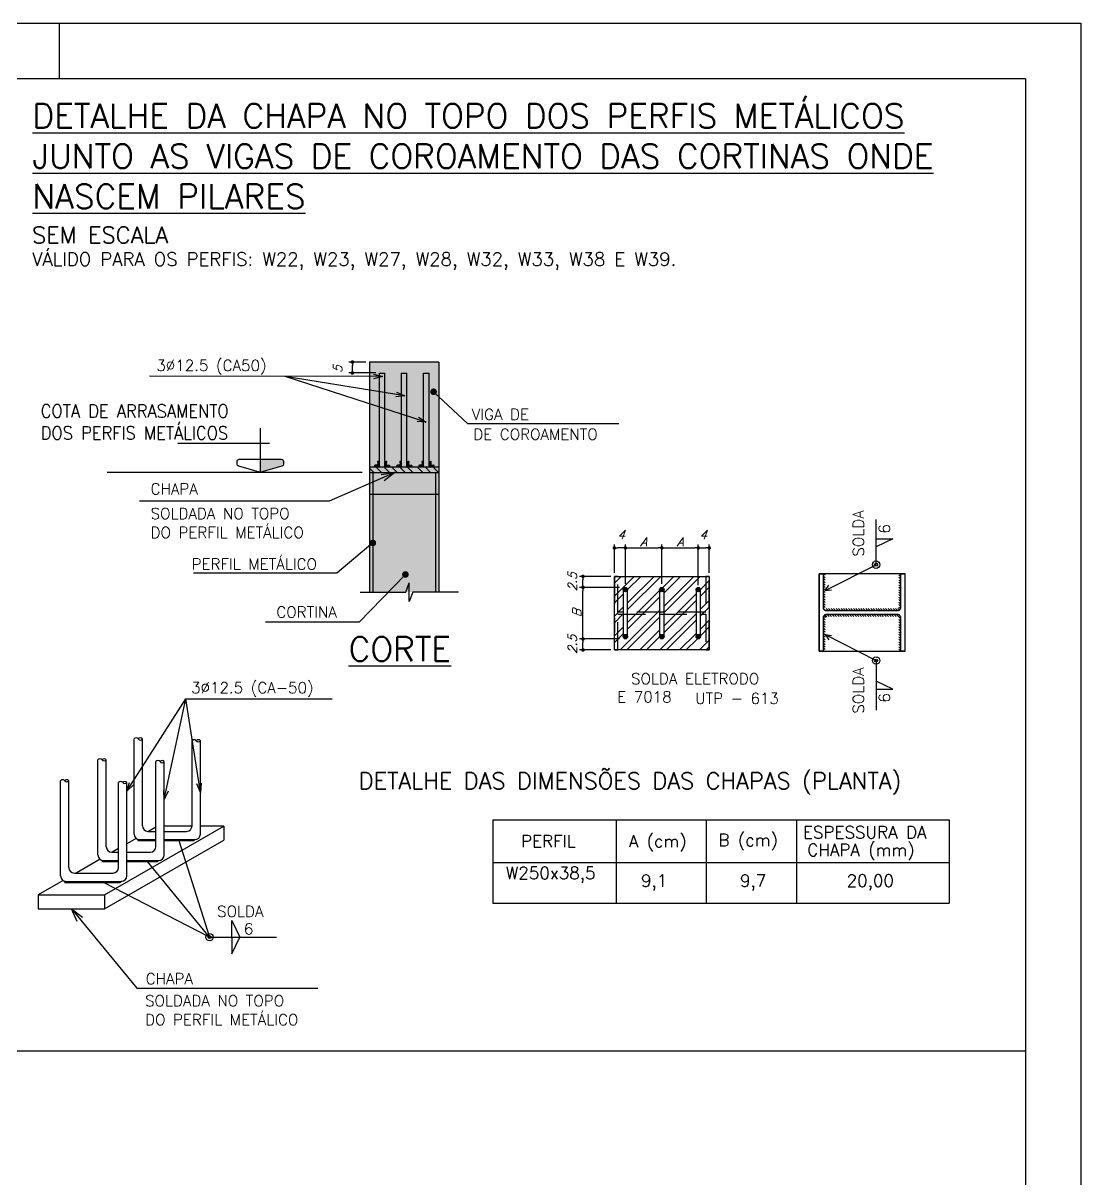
# Model space of a CAD drawing. Header units: millimetres. Extents: x -4107 to 5538, y -2094 to 2406.
# Drawn here: x 4581 to 5538, y 1359 to 2406 of the extents above; entities that cross this region are included whole.
import ezdxf

# ---------------------------------------------------------------- set-up
doc = ezdxf.new("R2010")
doc.units = ezdxf.units.MM
doc.header["$LTSCALE"] = 50
doc.linetypes.add('DASHED', pattern=[0.75, 0.5, -0.25])
for name, color, linetype in [('F-AUX', 2, 'Continuous'), ('F-AUX-RED', 1, 'Continuous'), ('F-AUX-YELLOW', 2, 'Continuous'), ('F-CORTE', 4, 'Continuous'), ('F-COTAS', 106, 'Continuous'), ('F-FERRO', 1, 'Continuous'), ('F-HACHURA', 1, 'Continuous'), ('F-LEADER', 1, 'Continuous'), ('F-MARGEM', 1, 'Continuous'), ('F-METÁLICA', 4, 'Continuous'), ('F-SOLIDO', 71, 'Continuous'), ('F-TEXTO', 6, 'Continuous')]:
    doc.layers.add(name, color=color, linetype=linetype)
doc.styles.add('CP-TEXT-INCL', font='simplex.shx', dxfattribs={"oblique": 20})
doc.styles.add('CP-TEXTO', font='simplex.shx')
doc.styles.add('MCP', font='simplex.shx')
doc.styles.add('R80R', font='simplex.shx', dxfattribs={"width": 1.05})
doc.styles.add('ROMANS', font='simplex.shx')
doc.dimstyles.new('CP-COTAS-50', dxfattribs={"dimscale": 0.64, "dimtxt": 12.5, "dimasz": 5, "dimexe": 5, "dimexo": 5, "dimgap": 2.5, "dimtad": 1, "dimdec": 1, "dimdsep": 46, "dimtxsty": 'CP-TEXT-INCL', "dimblk1": 'DOT', "dimblk2": 'DOT', "dimsah": 1, "dimcen": 9, "dimclrd": 256, "dimclre": 256, "dimclrt": 256, "dimadec": 0, "dimazin": 0, "dimtfac": 1, "dimtdec": 1, "dimtmove": 2, "dimatfit": 3, "dimldrblk": 'DOT', "dimfxl": 0, "dimtolj": 1, "dimarcsym": 0})
doc.dimstyles.new('CP-COTAS-75', dxfattribs={"dimscale": 0.8, "dimtxt": 18.75, "dimasz": 7.5, "dimexe": 7.5, "dimexo": 7.5, "dimgap": 3.75, "dimtad": 1, "dimdsep": 46, "dimtxsty": 'CP-TEXT-INCL', "dimblk1": 'DOT', "dimblk2": 'DOT', "dimsah": 1, "dimcen": 13.5, "dimclrd": 256, "dimclre": 256, "dimclrt": 256, "dimadec": 0, "dimazin": 0, "dimtfac": 1, "dimtofl": 0, "dimtmove": 2, "dimatfit": 3, "dimldrblk": 'DOT', "dimfxl": 0, "dimtolj": 1, "dimarcsym": 0})
pattern_1 = [(35, (-1971.9562, 167.7012), (-0.60642803, 0.86606898), [])]
pattern_2 = [(135, (8883.8585, 5933.8304), (-1.1214095, -1.1214095), [])]

# ---------------------------------------------------------------- blocks, each defined once
blk = doc.blocks.new('A0-4L_900')
at = {"layer": 'F-MARGEM', "color": 2}
blk.add_line((174.4, 90), (174.4, 89), dxfattribs=at)
blk.add_lwpolyline([(0, 0), (0, 90), (192.9, 90), (192.9, 0)], close=True, dxfattribs=at)
at = {"layer": 'F-MARGEM', "color": 7}
blk.add_lwpolyline([(2.5, 89), (191.9, 89), (191.9, 1), (2.5, 1)], close=True, dxfattribs=at)
blk = doc.blocks.new('_DOT')
at = {"color": 0, "linetype": 'ByBlock'}
blk.add_line((-0.5, 0), (-1, 0), dxfattribs=at)
at = {"color": 0, "linetype": 'ByBlock', "const_width": 0.5}
blk.add_lwpolyline([(-0.25, 0, 1), (0.25, 0, 1)], format="xyb", close=True, dxfattribs=at)
blk = doc.blocks.new('*D391')
at = {"layer": 'DEFPOINTS', "color": 0, "transparency": 16777216}
for p in [(4878.8, 2098.6), (4894.3, 2098.6), (4903.2, 2088.7)]:
    blk.add_point(p, dxfattribs=at)
at = {"layer": 'F-COTAS', "lineweight": -2, "transparency": 16777216}
for p, q in [((4891.1, 2098.6), (4875.6, 2098.6)), ((4878.8, 2091.9), (4878.8, 2095.4)), ((4900, 2088.7), (4875.6, 2088.7))]:
    blk.add_line(p, q, dxfattribs=at)
at = {"layer": 'F-COTAS', "lineweight": -2, "transparency": 16777216, "xscale": 3.2, "yscale": 3.2, "zscale": 3.2}
for p, rotation in [((4878.8, 2098.6), 90), ((4878.8, 2088.7), 270)]:
    blk.add_blockref('_DOT', p, dxfattribs=dict(at, rotation=rotation))
at = {"layer": 'F-COTAS', "transparency": 16777216, "insert": (4865.5, 2092.1), "char_height": 8, "attachment_point": 5, "rotation": 90, "style": 'CP-TEXT-INCL'}
blk.add_mtext('\\A1;5', dxfattribs=at)
blk = doc.blocks.new('*D392')
at = {"layer": 'DEFPOINTS', "color": 0, "transparency": 16777216}
for p in [(5116, 1930.3), (5116, 1904.5), (5126, 1894.6)]:
    blk.add_point(p, dxfattribs=at)
at = {"layer": 'F-COTAS', "lineweight": -2, "transparency": 16777216}
for p, q in [((5116, 1907.7), (5116, 1933.5)), ((5122.8, 1930.3), (5119.2, 1930.3)), ((5126, 1897.8), (5126, 1933.5))]:
    blk.add_line(p, q, dxfattribs=at)
at = {"layer": 'F-COTAS', "lineweight": -2, "transparency": 16777216, "xscale": 3.2, "yscale": 3.2, "zscale": 3.2, "rotation": 180}
blk.add_blockref('_DOT', (5116, 1930.3), dxfattribs=at)
at = {"layer": 'F-COTAS', "lineweight": -2, "transparency": 16777216, "xscale": 3.2, "yscale": 3.2, "zscale": 3.2}
blk.add_blockref('_DOT', (5126, 1930.3), dxfattribs=at)
at = {"layer": 'F-COTAS', "transparency": 16777216, "insert": (5122.1, 1942.3), "char_height": 8, "attachment_point": 5, "style": 'CP-TEXT-INCL'}
blk.add_mtext('\\A1;4', dxfattribs=at)
blk = doc.blocks.new('*D393')
at = {"layer": 'DEFPOINTS', "color": 0, "transparency": 16777216}
for p in [(5159, 1930.3), (5126, 1894.6), (5159, 1894.6)]:
    blk.add_point(p, dxfattribs=at)
at = {"layer": 'F-COTAS', "lineweight": -2, "transparency": 16777216}
for p, q in [((5126, 1897.8), (5126, 1933.5)), ((5129.2, 1930.3), (5155.8, 1930.3)), ((5159, 1897.8), (5159, 1933.5))]:
    blk.add_line(p, q, dxfattribs=at)
at = {"layer": 'F-COTAS', "lineweight": -2, "transparency": 16777216, "xscale": 3.2, "yscale": 3.2, "zscale": 3.2, "rotation": 180}
blk.add_blockref('_DOT', (5126, 1930.3), dxfattribs=at)
at = {"layer": 'F-COTAS', "lineweight": -2, "transparency": 16777216, "xscale": 3.2, "yscale": 3.2, "zscale": 3.2}
blk.add_blockref('_DOT', (5159, 1930.3), dxfattribs=at)
at = {"layer": 'F-COTAS', "transparency": 16777216, "insert": (5142.5, 1935.9), "char_height": 8, "attachment_point": 5, "style": 'CP-TEXT-INCL'}
blk.add_mtext('\\A1;A', dxfattribs=at)
blk = doc.blocks.new('*D394')
at = {"layer": 'DEFPOINTS', "color": 0, "transparency": 16777216}
for p in [(5192, 1930.3), (5159, 1894.6), (5192, 1893.3)]:
    blk.add_point(p, dxfattribs=at)
at = {"layer": 'F-COTAS', "lineweight": -2, "transparency": 16777216}
for p, q in [((5159, 1897.8), (5159, 1933.5)), ((5162.2, 1930.3), (5188.8, 1930.3)), ((5192, 1896.5), (5192, 1933.5))]:
    blk.add_line(p, q, dxfattribs=at)
at = {"layer": 'F-COTAS', "lineweight": -2, "transparency": 16777216, "xscale": 3.2, "yscale": 3.2, "zscale": 3.2, "rotation": 180}
blk.add_blockref('_DOT', (5159, 1930.3), dxfattribs=at)
at = {"layer": 'F-COTAS', "lineweight": -2, "transparency": 16777216, "xscale": 3.2, "yscale": 3.2, "zscale": 3.2}
blk.add_blockref('_DOT', (5192, 1930.3), dxfattribs=at)
at = {"layer": 'F-COTAS', "transparency": 16777216, "insert": (5175.5, 1935.9), "char_height": 8, "attachment_point": 5, "style": 'CP-TEXT-INCL'}
blk.add_mtext('\\A1;A', dxfattribs=at)
blk = doc.blocks.new('*D395')
at = {"layer": 'DEFPOINTS', "color": 0, "transparency": 16777216}
for p in [(5201.9, 1930.3), (5201.9, 1904.5), (5192, 1893.3)]:
    blk.add_point(p, dxfattribs=at)
at = {"layer": 'F-COTAS', "lineweight": -2, "transparency": 16777216}
for p, q in [((5192, 1896.5), (5192, 1933.5)), ((5195.2, 1930.3), (5198.7, 1930.3)), ((5201.9, 1907.7), (5201.9, 1933.5))]:
    blk.add_line(p, q, dxfattribs=at)
at = {"layer": 'F-COTAS', "lineweight": -2, "transparency": 16777216, "xscale": 3.2, "yscale": 3.2, "zscale": 3.2, "rotation": 180}
blk.add_blockref('_DOT', (5192, 1930.3), dxfattribs=at)
at = {"layer": 'F-COTAS', "lineweight": -2, "transparency": 16777216, "xscale": 3.2, "yscale": 3.2, "zscale": 3.2}
blk.add_blockref('_DOT', (5201.9, 1930.3), dxfattribs=at)
at = {"layer": 'F-COTAS', "transparency": 16777216, "insert": (5196.3, 1942.3), "char_height": 8, "attachment_point": 5, "style": 'CP-TEXT-INCL'}
blk.add_mtext('\\A1;4', dxfattribs=at)
blk = doc.blocks.new('*D396')
at = {"layer": 'DEFPOINTS', "color": 0, "transparency": 16777216}
for p in [(5087.6, 1847.9), (5124, 1847.9), (5116, 1837.9)]:
    blk.add_point(p, dxfattribs=at)
at = {"layer": 'F-COTAS', "lineweight": -2, "transparency": 16777216}
for p, q in [((5120.8, 1847.9), (5084.4, 1847.9)), ((5087.6, 1841.1), (5087.6, 1844.7)), ((5112.8, 1837.9), (5084.4, 1837.9))]:
    blk.add_line(p, q, dxfattribs=at)
at = {"layer": 'F-COTAS', "lineweight": -2, "transparency": 16777216, "xscale": 3.2, "yscale": 3.2, "zscale": 3.2}
for p, rotation in [((5087.6, 1847.9), 90), ((5087.6, 1837.9), 270)]:
    blk.add_blockref('_DOT', p, dxfattribs=dict(at, rotation=rotation))
at = {"layer": 'F-COTAS', "transparency": 16777216, "insert": (5078, 1842.9), "char_height": 8, "attachment_point": 5, "rotation": 90, "style": 'CP-TEXT-INCL'}
blk.add_mtext('\\A1;2.5', dxfattribs=at)
blk = doc.blocks.new('*D397')
at = {"layer": 'DEFPOINTS', "color": 0, "transparency": 16777216}
for p in [(5087.6, 1894.6), (5124, 1894.6), (5124, 1847.9)]:
    blk.add_point(p, dxfattribs=at)
at = {"layer": 'F-COTAS', "lineweight": -2, "transparency": 16777216}
for p, q in [((5120.8, 1894.6), (5084.4, 1894.6)), ((5087.6, 1851.1), (5087.6, 1891.4)), ((5120.8, 1847.9), (5084.4, 1847.9))]:
    blk.add_line(p, q, dxfattribs=at)
at = {"layer": 'F-COTAS', "lineweight": -2, "transparency": 16777216, "xscale": 3.2, "yscale": 3.2, "zscale": 3.2}
for p, rotation in [((5087.6, 1894.6), 90), ((5087.6, 1847.9), 270)]:
    blk.add_blockref('_DOT', p, dxfattribs=dict(at, rotation=rotation))
at = {"layer": 'F-COTAS', "transparency": 16777216, "insert": (5082, 1871.2), "char_height": 8, "attachment_point": 5, "rotation": 90, "style": 'CP-TEXT-INCL'}
blk.add_mtext('\\A1;B', dxfattribs=at)
blk = doc.blocks.new('*D398')
at = {"layer": 'DEFPOINTS', "color": 0, "transparency": 16777216}
for p in [(5087.6, 1904.5), (5116, 1904.5), (5124, 1894.6)]:
    blk.add_point(p, dxfattribs=at)
at = {"layer": 'F-COTAS', "lineweight": -2, "transparency": 16777216}
for p, q in [((5112.8, 1904.5), (5084.4, 1904.5)), ((5120.8, 1894.6), (5084.4, 1894.6)), ((5087.6, 1897.8), (5087.6, 1901.3))]:
    blk.add_line(p, q, dxfattribs=at)
at = {"layer": 'F-COTAS', "lineweight": -2, "transparency": 16777216, "xscale": 3.2, "yscale": 3.2, "zscale": 3.2}
for p, rotation in [((5087.6, 1904.5), 90), ((5087.6, 1894.6), 270)]:
    blk.add_blockref('_DOT', p, dxfattribs=dict(at, rotation=rotation))
at = {"layer": 'F-COTAS', "transparency": 16777216, "insert": (5078, 1899.5), "char_height": 8, "attachment_point": 5, "rotation": 90, "style": 'CP-TEXT-INCL'}
blk.add_mtext('\\A1;2.5', dxfattribs=at)

msp = doc.modelspace()

# ---------------------------------------------------------------- hatches: boundary and pattern name
at = {"layer": 'F-AUX-RED'}
h = msp.add_hatch(dxfattribs=at)
h.set_pattern_fill('ANSI31', color=256, scale=0.333, angle=350, style=0)
h.set_pattern_definition(pattern_1)
h.paths.add_polyline_path([(4670.268, 1628.433, -0.0341931), (4669.587, 1628.387), (4619.637, 1628.387), (4618.004, 1627.444), (4668.554, 1627.444)])
at = {"layer": 'F-FERRO'}
h = msp.add_hatch(color=256, dxfattribs=at)
h.dxf.hatch_style = 1
edge = h.paths.add_edge_path()
edge.add_arc((5126.021, 1892.556), 1.998, 0, 360)
h = msp.add_hatch(color=256, dxfattribs=at)
h.dxf.hatch_style = 1
edge = h.paths.add_edge_path()
edge.add_arc((5158.988, 1892.556), 1.998, 0, 360)
h = msp.add_hatch(color=256, dxfattribs=at)
h.dxf.hatch_style = 1
edge = h.paths.add_edge_path()
edge.add_arc((5191.955, 1892.556), 1.998, 0, 360)
h = msp.add_hatch(color=256, dxfattribs=at)
h.dxf.hatch_style = 1
edge = h.paths.add_edge_path()
edge.add_arc((5126.021, 1849.932), 1.998, 0, 360)
h = msp.add_hatch(color=256, dxfattribs=at)
h.dxf.hatch_style = 1
edge = h.paths.add_edge_path()
edge.add_arc((5158.988, 1849.932), 1.998, 0, 360)
h = msp.add_hatch(color=256, dxfattribs=at)
h.dxf.hatch_style = 1
edge = h.paths.add_edge_path()
edge.add_arc((5191.955, 1849.932), 1.998, 0, 360)
at = {"layer": 'F-HACHURA'}
h = msp.add_hatch(dxfattribs=at)
h.set_pattern_fill('ANSI31', color=256, scale=0.4995, angle=90, style=0)
h.set_pattern_definition(pattern_2)
h.paths.add_polyline_path([(5307.97, 1875.362, -0.41476783), (5306.744, 1876.586), (5306.725, 1906.724), (5304.927, 1906.724), (5304.946, 1876.583, 0.41362186), (5307.965, 1873.564), (5372.406, 1873.564, 0.41399164), (5375.425, 1876.587), (5375.406, 1906.724), (5373.608, 1906.724), (5373.627, 1876.587, -0.41497469), (5372.401, 1875.362)])
h = msp.add_hatch(dxfattribs=at)
h.set_pattern_fill('ANSI32', color=256, scale=1.332)
h.set_pattern_definition([(45, (-21299.514, 357.32), (-8.971276, 8.971276), []), (45, (-21293.533, 357.32), (-8.971276, 8.971276), [])])
h.paths.add_polyline_path([(5201.945, 1904.544), (5116.031, 1904.544), (5116.031, 1837.944), (5201.945, 1837.944)])
h.paths.add_polyline_path([(5156.99, 1892.556, -1), (5160.986, 1892.556), (5160.986, 1849.932, -1), (5156.99, 1849.932)], flags=16)
h.paths.add_polyline_path([(5128.019, 1849.932, -1), (5124.023, 1849.932), (5124.023, 1892.556, -1), (5128.019, 1892.556)], flags=16)
h.paths.add_polyline_path([(5189.957, 1892.556, -1), (5193.953, 1892.556), (5193.953, 1849.932, -1), (5189.957, 1849.932)], flags=16)
h = msp.add_hatch(dxfattribs=at)
h.set_pattern_fill('ANSI31', color=256, scale=0.4995, angle=90, style=0)
h.set_pattern_definition(pattern_2)
h.paths.add_polyline_path([(5304.956, 1866.945), (5304.975, 1836.794), (5306.773, 1836.794), (5306.763, 1851.758), (5306.736, 1851.797), (5306.763, 1851.794), (5306.754, 1866.944, -0.41497469), (5307.98, 1868.169), (5372.411, 1868.169, -0.41476783), (5373.637, 1866.946), (5373.656, 1836.794), (5375.454, 1836.794), (5375.435, 1866.949, 0.41362186), (5372.416, 1869.968), (5307.975, 1869.968, 0.41399164)])
at = {"layer": 'F-LEADER'}
h = msp.add_hatch(dxfattribs=at)
h.set_pattern_fill('ANSI31', color=256, scale=0.333, angle=350, style=0)
h.set_pattern_definition(pattern_1)
h.paths.add_polyline_path([(4700.92, 1666.192), (4686.207, 1666.192), (4684.574, 1665.249), (4700.92, 1665.249)])
h = msp.add_hatch(dxfattribs=at)
h.set_pattern_fill('ANSI31', color=256, scale=0.333, angle=350, style=0)
h.set_pattern_definition(pattern_1)
h.paths.add_polyline_path([(4736.838, 1666.239, -0.0341931), (4736.157, 1666.192), (4708.412, 1666.192), (4708.412, 1665.249), (4735.125, 1665.249)])
h = msp.add_hatch(dxfattribs=at)
h.set_pattern_fill('ANSI31', color=256, scale=0.333, angle=350, style=0)
h.set_pattern_definition(pattern_1)
h.paths.add_polyline_path([(4667.09, 1647.289), (4653.467, 1647.289), (4651.834, 1646.347), (4667.09, 1646.347)])
h = msp.add_hatch(dxfattribs=at)
h.set_pattern_fill('ANSI31', color=256, scale=0.333, angle=350, style=0)
h.set_pattern_definition(pattern_1)
h.paths.add_polyline_path([(4704.098, 1647.336, -0.0341931), (4703.417, 1647.289), (4674.582, 1647.289), (4674.582, 1646.347), (4702.384, 1646.347)])
at = {"layer": 'F-SOLIDO'}
for points in [[(4957.071, 2098.649), (4894.333, 2098.649), (4894.333, 1978.769), (4894.333, 1890.266), (4957.071, 1890.266), (4957.071, 1978.769)], [(4814.405, 2010.621, -0.41421356), (4816.403, 2008.623), (4816.403, 2006.113, -0.33120617), (4814.979, 2004.199), (4795.998, 1998.805, -0.07299342), (4795.424, 1998.721), (4795.424, 2010.621)]]:
    msp.add_hatch(color=256, dxfattribs=at).paths.add_polyline_path(points)

# ---------------------------------------------------------------- linework, layer by layer
at = {"layer": 'F-AUX', "color": 2}
for p, q in [((4795.424, 2038.792), (4795.424, 1998.721)), ((4803.815, 2024.742), (4720.869, 2024.742))]:
    msp.add_line(p, q, dxfattribs=at)
at = {"layer": 'F-AUX', "color": 1}
for p, q in [((4887.673, 1998.749), (4656.638, 1998.749)), ((4927.185, 1890.266), (4930.297, 1898.818)), ((4930.297, 1881.714), (4930.297, 1898.818)), ((4885.775, 1890.266), (4927.185, 1890.266)), ((4933.41, 1890.266), (4930.297, 1881.714)), ((4974.819, 1890.266), (4933.41, 1890.266))]:
    msp.add_line(p, q, dxfattribs=at)
at = {"layer": 'F-AUX'}
for p, q in [((5352.986, 1915.141), (5352.986, 1956.062)), ((5352.986, 1938.493), (5368.034, 1938.493)), ((5368.034, 1938.493), (5352.986, 1931.154)), ((5352.986, 1938.493), (5368.034, 1938.493)), ((5368.034, 1938.493), (5352.986, 1931.154)), ((5306.736, 1891.721), (5352.986, 1915.141)), ((5306.736, 1891.721), (5310.128, 1896.546)), ((5306.736, 1891.721), (5312.597, 1892.381)), ((5306.736, 1851.797), (5352.986, 1828.377)), ((5306.736, 1851.797), (5312.597, 1851.137)), ((5306.736, 1851.797), (5310.128, 1846.972)), ((5352.986, 1828.377), (5352.986, 1783.46)), ((5368.034, 1802.273), (5352.986, 1809.612)), ((5352.986, 1802.273), (5368.034, 1802.273)), ((4769.507, 1577.928), (4769.507, 1592.975)), ((4769.507, 1592.975), (4776.846, 1577.928)), ((4769.507, 1577.928), (4769.507, 1592.975)), ((4769.507, 1592.975), (4776.846, 1577.928)), ((4769.507, 1577.928), (4769.507, 1562.88)), ((4769.507, 1562.88), (4776.846, 1577.928)), ((4769.507, 1577.928), (4769.507, 1562.88)), ((4769.507, 1562.88), (4776.846, 1577.928))]:
    msp.add_line(p, q, dxfattribs=at)
at = {"layer": 'F-AUX', "color": 4}
for p, q in [((5005.917, 1683.967, 0), (5005.917, 1608.709, 0)), ((5005.917, 1683.967, 0), (5419.276, 1683.967, 0)), ((5419.276, 1683.967, 0), (5419.276, 1608.709, 0)), ((5005.917, 1608.709, 0), (5419.276, 1608.709, 0))]:
    msp.add_line(p, q, dxfattribs=at)
at = {"layer": 'F-AUX', "color": 2}
msp.add_lwpolyline([(4795.998, 1998.805, -0.14676884), (4794.85, 1998.805), (4775.869, 2004.199, -0.33120617), (4774.445, 2006.113), (4774.445, 2008.623, -0.41421356), (4776.443, 2010.621), (4814.405, 2010.621, -0.41421356), (4816.403, 2008.623), (4816.403, 2006.113, -0.33120617), (4814.979, 2004.199), (4795.998, 1998.805, -0.14676884), (4794.85, 1998.805)], format="xyb", dxfattribs=at)
at = {"layer": 'F-AUX'}
for centre, radius in [((5352.986, 1915.141), 3.347), ((5352.986, 1915.141), 1.349), ((5352.986, 1828.377), 3.347), ((5352.986, 1828.377), 1.349), ((4749.465, 1577.928), 3.347), ((4749.465, 1577.928), 1.349)]:
    msp.add_circle(centre, radius, dxfattribs=at)
at = {"layer": 'F-AUX-RED'}
msp.add_lwpolyline([(4572.165, 2355.507), (5488.396, 2355.507), (5488.396, 1474.711), (4572.165, 1474.711)], close=True, dxfattribs=at)
at = {"layer": 'F-AUX-YELLOW', "linetype": 'Continuous'}
for p, q in [((4903.224, 2003.824), (4903.224, 2088.659)), ((4903.224, 2088.659), (4908.219, 2088.659)), ((4908.219, 2003.824), (4908.219, 2088.659)), ((4923.204, 2003.824), (4923.204, 2088.659)), ((4923.204, 2088.659), (4928.199, 2088.659)), ((4928.199, 2003.824), (4928.199, 2088.659)), ((4943.184, 2003.824), (4943.184, 2088.659)), ((4943.184, 2088.659), (4948.179, 2088.659)), ((4948.179, 2003.824), (4948.179, 2088.659)), ((4894.333, 2003.824), (4894.333, 1998.749)), ((4894.333, 2003.824), (4957.071, 2003.824)), ((4898.192, 1998.749), (4894.333, 2002.608)), ((4900.181, 2003.824), (4898.978, 2005.027)), ((4901.907, 2005.148), (4899.359, 2005.148)), ((4905.256, 1998.749), (4900.181, 2003.824)), ((4901.594, 2003.824), (4900.27, 2005.148)), ((4903.224, 2006.432), (4901.438, 2008.219)), ((4903.007, 2003.824), (4901.683, 2005.148)), ((4903.224, 2008.582), (4901.907, 2008.582)), ((4901.907, 2007.614), (4901.907, 2005.148)), ((4903.224, 2005.019), (4901.907, 2006.337)), ((4903.224, 2007.845), (4902.487, 2008.582)), ((4912.32, 1998.749), (4907.245, 2003.824)), ((4908.219, 2008.582), (4909.537, 2008.582)), ((4908.219, 2007.845), (4908.957, 2008.582)), ((4908.219, 2006.432), (4910.006, 2008.219)), ((4908.219, 2005.019), (4909.537, 2006.337)), ((4908.437, 2003.824), (4909.761, 2005.148)), ((4909.537, 2007.614), (4909.537, 2005.148)), ((4909.537, 2005.148), (4912.084, 2005.148)), ((4909.85, 2003.824), (4911.173, 2005.148)), ((4911.262, 2003.824), (4912.466, 2005.027)), ((4919.384, 1998.749), (4914.309, 2003.824)), ((4920.379, 2003.824), (4919.176, 2005.027)), ((4922.104, 2005.148), (4919.557, 2005.148)), ((4921.792, 2003.824), (4920.468, 2005.148)), ((4926.448, 1998.749), (4921.373, 2003.824)), ((4923.422, 2006.432), (4921.635, 2008.219)), ((4923.204, 2003.824), (4921.881, 2005.148)), ((4923.422, 2008.582), (4922.104, 2008.582)), ((4922.104, 2007.614), (4922.104, 2005.148)), ((4923.422, 2005.019), (4922.104, 2006.337)), ((4923.422, 2007.845), (4922.684, 2008.582)), ((4928.417, 2007.845), (4929.154, 2008.582)), ((4928.417, 2008.582), (4929.735, 2008.582)), ((4928.417, 2006.432), (4930.204, 2008.219)), ((4928.417, 2005.019), (4929.735, 2006.337)), ((4933.512, 1998.749), (4928.437, 2003.824)), ((4928.634, 2003.824), (4929.958, 2005.148)), ((4929.735, 2007.614), (4929.735, 2005.148)), ((4929.735, 2005.148), (4932.282, 2005.148)), ((4930.047, 2003.824), (4931.371, 2005.148)), ((4931.46, 2003.824), (4932.663, 2005.027)), ((4942.574, 1998.749), (4937.499, 2003.824)), ((4940.359, 2003.824), (4939.156, 2005.027)), ((4942.084, 2005.148), (4939.537, 2005.148)), ((4941.772, 2003.824), (4940.448, 2005.148)), ((4943.402, 2006.432), (4941.615, 2008.219)), ((4943.184, 2003.824), (4941.861, 2005.148)), ((4943.402, 2008.582), (4942.084, 2008.582)), ((4942.084, 2007.614), (4942.084, 2005.148)), ((4943.402, 2005.019), (4942.084, 2006.337)), ((4943.402, 2007.845), (4942.664, 2008.582)), ((4949.638, 1998.749), (4944.563, 2003.824)), ((4948.397, 2007.845), (4949.134, 2008.582)), ((4948.397, 2008.582), (4949.715, 2008.582)), ((4948.397, 2006.432), (4950.184, 2008.219)), ((4948.397, 2005.019), (4949.715, 2006.337)), ((4948.614, 2003.824), (4949.938, 2005.148)), ((4949.715, 2007.614), (4949.715, 2005.148)), ((4949.715, 2005.148), (4952.262, 2005.148)), ((4950.027, 2003.824), (4951.351, 2005.148)), ((4951.44, 2003.824), (4952.643, 2005.027)), ((4956.702, 1998.749), (4951.627, 2003.824)), ((4957.071, 2003.824), (4957.071, 1998.749)), ((4894.333, 1998.749), (4957.071, 1998.749)), ((4894.333, 1998.749), (4894.333, 1890.266)), ((4897.33, 1998.749), (4897.33, 1890.266)), ((4954.074, 1998.749), (4954.074, 1890.266)), ((4957.071, 1998.749), (4957.071, 1890.266)), ((4681.212, 1671.187), (4681.212, 1757.314)), ((4688.705, 1678.679), (4688.705, 1757.314)), ((4733.66, 1678.679), (4733.66, 1755.715)), ((4741.152, 1671.187), (4741.152, 1755.715)), ((4648.472, 1652.284), (4648.472, 1738.412)), ((4655.965, 1659.777), (4655.965, 1738.412)), ((4700.92, 1659.777), (4700.92, 1736.813)), ((4708.412, 1652.284), (4708.412, 1736.813)), ((4614.642, 1633.382), (4614.642, 1719.509)), ((4622.135, 1640.874), (4622.135, 1719.509)), ((4667.09, 1640.874), (4667.09, 1717.91)), ((4674.582, 1633.382), (4674.582, 1717.91)), ((4654.34, 1616.071), (4762.485, 1678.508)), ((4700.92, 1677.57), (4694.19, 1673.684)), ((4733.657, 1678.508), (4708.412, 1678.508)), ((4762.485, 1678.508), (4741.152, 1678.508)), ((4762.485, 1678.508), (4762.485, 1665.821)), ((4654.34, 1603.383), (4762.485, 1665.821)), ((4683.096, 1667.279), (4674.582, 1662.364)), ((4686.207, 1666.192), (4684.574, 1665.249)), ((4684.574, 1665.249), (4700.92, 1665.249)), ((4686.207, 1666.192), (4700.92, 1666.192)), ((4693.7, 1673.684), (4700.92, 1673.684)), ((4708.412, 1673.684), (4728.665, 1673.684)), ((4708.412, 1666.192), (4736.157, 1666.192)), ((4708.412, 1665.249), (4735.125, 1665.249)), ((4736.838, 1666.239), (4735.125, 1665.249)), ((4660.96, 1654.782), (4667.09, 1654.782)), ((4667.09, 1658.038), (4661.45, 1654.782)), ((4674.582, 1654.782), (4695.925, 1654.782)), ((4650.356, 1648.377), (4628.709, 1635.879)), ((4653.467, 1647.289), (4651.834, 1646.347)), ((4651.834, 1646.347), (4667.09, 1646.347)), ((4653.467, 1647.289), (4667.09, 1647.289)), ((4674.582, 1647.289), (4703.417, 1647.289)), ((4674.582, 1646.347), (4702.384, 1646.347)), ((4704.098, 1647.336), (4702.384, 1646.347)), ((4627.13, 1635.879), (4662.095, 1635.879)), ((4617.017, 1629.129), (4594.4, 1616.071)), ((4619.637, 1628.387), (4618.004, 1627.444)), ((4618.004, 1627.444), (4668.554, 1627.444)), ((4619.637, 1628.387), (4669.587, 1628.387)), ((4670.268, 1628.433), (4668.554, 1627.444)), ((4594.4, 1616.071), (4594.4, 1603.383)), ((4594.4, 1616.071), (4654.34, 1616.071)), ((4654.34, 1616.071), (4654.34, 1603.383)), ((4594.4, 1603.383), (4654.34, 1603.383))]:
    msp.add_line(p, q, dxfattribs=at)
at = {"layer": 'F-AUX-YELLOW', "color": 3, "linetype": 'Continuous'}
for p, q in [((5116.031, 1837.944), (5116.031, 1904.544)), ((5116.031, 1904.544), (5201.945, 1904.544)), ((5201.945, 1904.544), (5201.945, 1837.944)), ((5201.945, 1837.944), (5116.031, 1837.944))]:
    msp.add_line(p, q, dxfattribs=at)
at = {"layer": 'F-AUX-YELLOW'}
for p, q in [((5117.547, 1683.967, 0), (5117.547, 1608.709, 0)), ((5199.075, 1683.967, 0), (5199.075, 1608.709, 0)), ((5280.885, 1683.967, 0), (5280.885, 1645.339, 0)), ((5005.917, 1645.339, 0), (5419.276, 1645.339, 0)), ((5117.547, 1645.339, 0), (5117.547, 1608.709, 0)), ((5199.075, 1645.339, 0), (5199.075, 1608.709, 0)), ((5280.885, 1645.339, 0), (5280.885, 1608.709, 0))]:
    msp.add_line(p, q, dxfattribs=at)
at = {"layer": 'F-AUX-YELLOW', "linetype": 'Continuous'}
for centre, radius, start, end in [((4899.359, 2004.486), 0.662, 90, 268.17148), ((4901.907, 2008.098), 0.484, 90, 270), ((4909.537, 2008.098), 0.484, 270, 90), ((4912.084, 2004.486), 0.662, 271.82852, 90), ((4919.557, 2004.486), 0.662, 90, 268.171436), ((4922.104, 2008.098), 0.484, 90, 270), ((4929.735, 2008.098), 0.484, 270, 90), ((4932.282, 2004.486), 0.662, 271.82852, 90), ((4939.537, 2004.486), 0.662, 90, 268.171436), ((4942.084, 2008.098), 0.484, 90, 270), ((4949.715, 2008.098), 0.484, 270, 90), ((4952.262, 2004.486), 0.662, 271.82852, 90), ((4693.7, 1678.679), 4.995, 180, 270), ((4728.665, 1678.679), 4.995, 270, 0), ((4686.207, 1671.187), 4.995, 180, 270), ((4736.157, 1671.187), 4.995, 270, 0), ((4660.96, 1659.777), 4.995, 180, 270), ((4695.925, 1659.777), 4.995, 270, 0), ((4653.467, 1652.284), 4.995, 180, 270), ((4703.417, 1652.284), 4.995, 270, 0), ((4619.637, 1633.382), 4.995, 180, 270), ((4627.13, 1640.874), 4.995, 180, 270), ((4662.095, 1640.874), 4.995, 270, 0), ((4669.587, 1633.382), 4.995, 270, 0)]:
    msp.add_arc(centre, radius, start, end, dxfattribs=at)
at = {"layer": 'F-AUX-YELLOW', "ltscale": 100}
for centre, start, end in [((4683.086, 1755.933), 36.398516, 143.601484), ((4686.832, 1755.933), 36.398516, 143.601484), ((4686.832, 1758.695), 216.398516, 323.601484), ((4735.533, 1754.335), 36.398516, 143.601484), ((4739.279, 1754.335), 36.398516, 143.601484), ((4739.279, 1757.096), 216.398516, 323.601484), ((4650.345, 1737.031), 36.398516, 143.601484), ((4654.092, 1737.031), 36.398516, 143.601484), ((4654.092, 1739.793), 216.398516, 323.601484), ((4702.793, 1735.432), 36.398516, 143.601484), ((4706.539, 1735.432), 36.398516, 143.601484), ((4706.539, 1738.194), 216.398516, 323.601484), ((4616.515, 1718.128), 36.398516, 143.601484), ((4620.262, 1718.128), 36.398516, 143.601484), ((4620.262, 1720.89), 216.398516, 323.601484), ((4668.963, 1716.529), 36.398516, 143.601484), ((4672.709, 1716.529), 36.398516, 143.601484), ((4672.709, 1719.291), 216.398516, 323.601484)]:
    msp.add_arc(centre, 2.327, start, end, dxfattribs=at)
at = {"layer": 'F-CORTE'}
for p, q in [((4894.333, 2098.649), (4894.333, 1978.769)), ((4957.071, 2098.649), (4894.333, 2098.649)), ((4957.071, 2098.649), (4957.071, 1978.769)), ((4957.071, 1978.769), (4894.333, 1978.769))]:
    msp.add_line(p, q, dxfattribs=at)
msp.add_lwpolyline([(5379.276, 1836.794), (5379.276, 1906.724), (5301.354, 1906.724), (5301.354, 1836.794)], close=True, dxfattribs=at)
at = {"layer": 'F-FERRO', "linetype": 'Continuous'}
for points in [[(5124.023, 1892.556), (5124.023, 1849.932)], [(5128.019, 1849.932), (5128.019, 1892.556)], [(5156.99, 1892.556), (5156.99, 1849.932)], [(5160.986, 1849.932), (5160.986, 1892.556)], [(5189.957, 1892.556), (5189.957, 1849.932)], [(5193.953, 1849.932), (5193.953, 1892.556)]]:
    msp.add_lwpolyline(points, dxfattribs=at)
at = {"layer": 'F-FERRO'}
for centre in [(5126.021, 1892.556), (5158.988, 1892.556), (5191.955, 1892.556), (5126.021, 1849.932), (5158.988, 1849.932), (5191.955, 1849.932)]:
    msp.add_circle(centre, 1.998, dxfattribs=at)
at = {"layer": 'F-LEADER'}
for p, q in [((4727.994, 1793.737), (4860.514, 1793.737)), ((4721.768, 1665.249), (4749.465, 1577.928)), ((4749.465, 1577.928), (4693.315, 1646.347)), ((4749.465, 1577.928), (4653.33, 1627.444)), ((4749.465, 1577.928), (4810.106, 1577.928))]:
    msp.add_line(p, q, dxfattribs=at)
at = {"layer": 'F-METÁLICA', "color": 2, "linetype": 'DASHED', "ltscale": 20}
msp.add_lwpolyline([(5379.05, 1836.808), (5375.454, 1836.804), (5375.435, 1866.949, 0.41421356), (5372.41, 1869.968), (5307.975, 1869.968, 0.41421357), (5304.956, 1866.943), (5304.975, 1836.798), (5301.378, 1836.794), (5301.33, 1906.724), (5304.927, 1906.728), (5304.946, 1876.583, 0.41421356), (5307.971, 1873.564), (5372.406, 1873.564, 0.41421356), (5375.425, 1876.589), (5375.406, 1906.734), (5379.003, 1906.737), (5379.05, 1836.808)], format="xyb", dxfattribs=at)
at = {"layer": 'F-METÁLICA', "color": 1, "linetype": 'DASHED'}
msp.add_lwpolyline([(5116.031, 1837.944), (5119.061, 1837.944), (5119.061, 1870.228), (5198.915, 1870.228), (5198.915, 1837.944), (5201.945, 1837.944), (5201.945, 1904.544), (5198.915, 1904.544), (5198.915, 1872.26), (5119.061, 1872.26), (5119.061, 1904.544), (5116.031, 1904.544), (5116.031, 1853.595)], dxfattribs=at)
at = {"layer": 'F-METÁLICA', "color": 1, "ltscale": 20}
msp.add_arc((5307.978, 1866.946), 1.224, 90.090992, 180.057915, dxfattribs=at)

# ---------------------------------------------------------------- block references
at = {"layer": 'F-MARGEM', "linetype": 'Continuous', "xscale": 50, "yscale": 50, "zscale": 50}
msp.add_blockref('A0-4L_900', (-4106.604, -2094.493), dxfattribs=at)

# ---------------------------------------------------------------- texts
at = {"layer": 'F-AUX-YELLOW', "style": 'ROMANS'}
for s, p in [('W250x38,5', (5017.619, 1630.499, 0)), ('9,1', (5140.081, 1623.441, 0)), ('9,7', (5229.672, 1623.441, 0)), ('20,00', (5326.31, 1623.441, 0))]:
    msp.add_text(s, height=11.1, dxfattribs=at).set_placement(p)
at = {"layer": 'F-TEXTO', "color": 2}
for s, height, style, p in [('SEM ESCALA', 14.985, 'CP-TEXTO', (4588.757, 2206.124)), ('3%%C12.5 (CA50)', 9.99, 'ROMANS', (4701.363, 2090.534)), ('VIGA DE', 9.99, 'ROMANS', (4986.928, 2046.239)), ('DE COROAMENTO', 9.99, 'ROMANS', (4988.317, 2028.194)), ('CHAPA ', 9.99, 'ROMANS', (4696.092, 1978.785)), ('SOLDADA NO TOPO', 9.99, 'ROMANS', (4696.092, 1956.41)), ('DO PERFIL METÁLICO', 9.99, 'ROMANS', (4696.092, 1939.284)), ('PERFIL METÁLICO', 9.99, 'ROMANS', (4733.258, 1910.68)), ('CORTINA', 9.99, 'ROMANS', (4809.954, 1867.251)), ('3%%C12.5 (CA-50)', 9.99, 'ROMANS', (4732.813, 1798.732)), ('SOLDA ELETRODO', 9.99, 'ROMANS', (5131.119, 1806.911)), ('E 7018', 9.99, 'ROMANS', (5118.632, 1790.415)), ('UTP - 613', 9.99, 'ROMANS', (5189.153, 1789.108)), ('SOLDA', 9.99, 'ROMANS', (4756.388, 1596.25)), ('CHAPA ', 9.99, 'ROMANS', (4691.626, 1535.21)), ('SOLDADA NO TOPO', 9.99, 'ROMANS', (4691.15, 1515.286)), ('DO PERFIL METÁLICO', 9.99, 'ROMANS', (4691.15, 1498.16))]:
    msp.add_text(s, height=height, dxfattribs=dict(at, style=style)).set_placement(p)
at = {"layer": 'F-TEXTO', "color": 3, "style": 'MCP', "width": 0.9}
for s, p in [('COTA DE ARRASAMENTO', (4596.625, 2048.262)), ('DOS PERFIS METÁLICOS', (4596.625, 2028.393))]:
    msp.add_text(s, height=11.988, dxfattribs=at).set_placement(p)
at = {"layer": 'F-TEXTO', "color": 2, "style": 'ROMANS'}
for p in [(5341.952, 1922.43), (5341.952, 1780.209)]:
    msp.add_text('SOLDA', height=9.99, rotation=90, dxfattribs=at).set_placement(p)
at = {"layer": 'F-TEXTO', "color": 4, "style": 'CP-TEXTO'}
for s, height, p in [('%%UCORTE', 21.8531, (4875.409, 1827.82)), ('DETALHE DAS DIMENSÕES DAS CHAPAS (PLANTA)', 14.985, (4884.603, 1711.938))]:
    msp.add_text(s, height=height, dxfattribs=at).set_placement(p)
at = {"layer": 'F-TEXTO', "color": 3, "style": 'ROMANS'}
for s, p in [('ESPESSURA DA', (5286.802, 1667.295, 0)), ('PERFIL', (5031.509, 1659.251, 0)), ('A (cm)', (5129.102, 1659.251, 0)), ('B (cm)', (5210.226, 1660.33, 0)), ('CHAPA (mm)', (5290.684, 1651.332, 0))]:
    msp.add_text(s, height=11.1, dxfattribs=at).set_placement(p)
at = {"layer": 'F-TEXTO', "insert": (4589.202, 2332.439), "char_height": 21.853125, "width": 899.19312, "attachment_point": 1, "style": 'MCP'}
msp.add_mtext('{\\LDETALHE DA CHAPA NO TOPO DOS PERFIS METÁLICOS JUNTO AS VIGAS DE COROAMENTO DAS CORTINAS ONDE NASCEM PILARES }', dxfattribs=at)
at = {"layer": 'F-TEXTO', "color": 3, "insert": (4588.881, 2197.807), "char_height": 12, "width": 830.30566, "attachment_point": 1, "style": 'CP-TEXTO'}
msp.add_mtext('VÁLIDO PARA OS PERFIS: W22, W23, W27, W28, W32, W33, W38 E W39. ', dxfattribs=at)
at = {"layer": 'F-TEXTO', "color": 2, "linetype": 'Continuous', "char_height": 9.99, "width": 215.82517, "attachment_point": 1, "rotation": 90, "style": 'R80R'}
for insert in [(5355.532, 1942.984), (5355.532, 1790.008)]:
    msp.add_mtext('\\A1;6', dxfattribs=dict(at, insert=insert))
at = {"layer": 'F-TEXTO', "color": 2, "linetype": 'Continuous', "insert": (4780.311, 1590.302), "char_height": 9.99, "width": 134.89073, "attachment_point": 1, "style": 'R80R'}
msp.add_mtext('\\A1;6', dxfattribs=at)

# ---------------------------------------------------------------- dimensions: what is measured, and where the dimension line sits
at = {"layer": 'F-COTAS'}
dim = msp.add_linear_dim(base=(4878.773, 2098.649), p1=(4903.224, 2088.659), p2=(4894.333, 2098.649), angle=90, text='5', dimstyle='CP-COTAS-50', dxfattribs=at)
dim.commit()
dim.dimension.update_dxf_attribs({"geometry": '*D391', "text_midpoint": (4865.517, 2092.145), "dimtype": 160})
for base, p1, p2, picture, middle in [((5116.031, 1930.263), (5126.021, 1894.554), (5116.031, 1904.544), '*D392', (5122.137, 1942.251)), ((5201.945, 1930.263), (5191.955, 1893.285), (5201.945, 1904.544), '*D395', (5196.33, 1942.251))]:
    dim = msp.add_linear_dim(base=base, p1=p1, p2=p2, text='4', dimstyle='CP-COTAS-50', dxfattribs=at)
    dim.commit()
    dim.dimension.update_dxf_attribs({"geometry": picture, "text_midpoint": middle, "dimtype": 160})
for base, p1, p2, picture, middle in [((5158.988, 1930.263), (5126.021, 1894.554), (5158.988, 1894.554), '*D393', (5142.505, 1935.863)), ((5191.955, 1930.263), (5158.988, 1894.554), (5191.955, 1893.285), '*D394', (5175.472, 1935.863))]:
    dim = msp.add_linear_dim(base=base, p1=p1, p2=p2, text='A', dimstyle='CP-COTAS-50', dxfattribs=at)
    dim.commit()
    dim.dimension.update_dxf_attribs({"geometry": picture, "text_midpoint": middle})
for base, p1, p2, text, picture, middle in [((5087.616, 1904.544), (5124.023, 1894.554), (5116.031, 1904.544), '2.5', '*D398', (5078.016, 1899.549)), ((5087.616, 1894.554), (5124.023, 1847.934), (5124.023, 1894.554), 'B', '*D397', (5082.016, 1871.244)), ((5087.616, 1847.934), (5116.031, 1837.944), (5124.023, 1847.934), '2.5', '*D396', (5078.016, 1842.939))]:
    dim = msp.add_linear_dim(base=base, p1=p1, p2=p2, angle=90, text=text, dimstyle='CP-COTAS-50', dxfattribs=at)
    dim.commit()
    dim.dimension.update_dxf_attribs({"geometry": picture, "text_midpoint": middle})

# ---------------------------------------------------------------- leaders
at = {"layer": 'F-LEADER'}
for points, override in [([(4906.072, 2085.5), (4695.258, 2085.792)], {"dimasz": 10, "dimgap": 3.75, "dimtad": 0, "dimldrblk": 'OPEN30'}), ([(4926.385, 2067.958), (4817.8, 2085.594)], {"dimasz": 10, "dimtad": 0, "dimldrblk": 'OPEN30'}), ([(4945.733, 2044.196), (4817.8, 2085.594)], {"dimasz": 10, "dimtad": 0, "dimldrblk": 'OPEN30'}), ([(4952.329, 2071.719), (4983.062, 2042.875), (5120.171, 2042.875)], {"dimgap": 3.75, "dimtad": 0}), ([(4917.195, 1998.749), (4857.798, 1972.707), (4686.088, 1972.707)], {"dimasz": 15, "dimgap": 3.75, "dimtad": 0, "dimldrblk": 'OPEN30'}), ([(4897.33, 1934.86), (4864.756, 1907.316), (4734.99, 1907.316)], {"dimgap": 3.75, "dimtad": 0}), ([(4926.836, 1906.252), (4884.824, 1863.11), (4800.213, 1863.11)], {"dimtad": 0}), ([(4674.582, 1710.113), (4727.994, 1793.737)], {"dimasz": 10, "dimtad": 0, "dimldrblk": 'OPEN30'}), ([(4708.412, 1702.549), (4727.994, 1793.737)], {"dimasz": 10, "dimtad": 0, "dimldrblk": 'OPEN30'}), ([(4741.152, 1709.007), (4727.994, 1793.737)], {"dimasz": 10, "dimtad": 0, "dimldrblk": 'OPEN30'}), ([(4624.37, 1603.383), (4683.767, 1531.582), (4847.42, 1531.582)], {"dimasz": 15, "dimgap": 3.75, "dimtad": 0, "dimldrblk": 'OPEN30'})]:
    msp.add_leader(points, dimstyle='CP-COTAS-75', override=override, dxfattribs=at)

doc.saveas('drawing.dxf')
